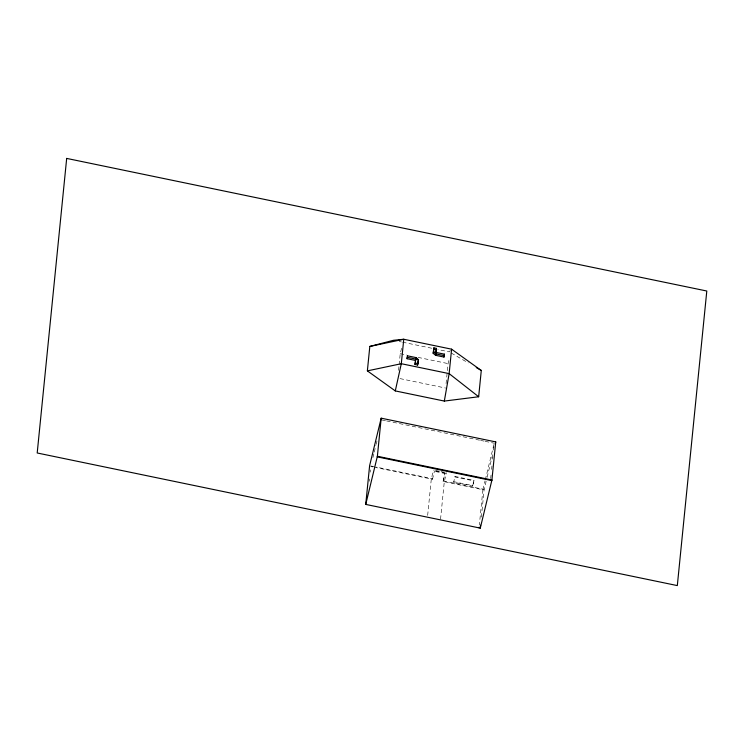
<?xml version="1.0" encoding="UTF-8"?>
<svg xmlns="http://www.w3.org/2000/svg" width="744" height="744" viewBox="0 0 744 744"><rect width="100%" height="100%" fill="white"/><g stroke="black" fill="none" stroke-linecap="round" stroke-linejoin="round"><path stroke-width="0.56" stroke-dasharray="3.72 2.79" d="M369.275 481.266L369.508 478.987M370.187 472.161L370.419 469.883M398.57 370.363L399.017 365.918M399.128 364.802L400.235 353.688L401.862 347.029M427.661 515.425L431.306 479.015L433.501 470.022M374.12 467.167L432.515 479.266L432.571 478.736L376.352 467.093M445.024 473.51L445.079 472.979L434.505 470.794L434.45 471.315L445.024 473.51L443.089 481.452L482.893 489.701L479.359 524.976M446.075 383.606L448.074 363.602L449.153 359.157M443.089 481.452L445.079 472.979M440.541 519.256L444.298 481.703L446.484 472.719M453.663 482.186L453.719 481.666L472.738 485.599L472.682 486.13L453.663 482.186L454.984 476.448L474.012 480.392L472.682 486.13M454.984 476.448L454.937 476.969L473.956 480.912M481.377 517.117L484.149 489.422L486.846 478.373M490.687 478.494L491.031 475.081M491.598 469.39L491.942 465.977M492.621 459.15L492.854 456.872M493.532 450.046L493.876 446.633M372.921 457.616L374 453.189M374.269 452.082L375.887 445.442M376.157 444.335L376.966 441.015M432.515 479.266L434.505 470.794M472.738 485.599L474.012 480.392M482.893 489.701L485.051 480.847M485.321 479.741L493.951 444.326M487.115 477.267L492.77 454.063M450.408 350.508L449.218 351.847L437.844 349.494M399.156 341.477L401.435 341.952M402.569 342.184L432.152 348.313M400.235 353.688L406.912 355.074M418.035 357.38L448.074 363.602M400.021 378.603L445.628 388.052M382.091 419.988L385.485 420.695M386.62 420.927L479.499 440.169M480.624 440.402L484.028 441.108M485.162 441.341L494.221 443.219M435.659 470.478L439.992 471.371M441.071 471.594L444.317 472.263M370.726 465.93L375.227 466.86M443.136 480.931L484.149 489.422M370.763 466.469L373.004 466.934M451.227 353.009L468.264 362.914"/><path stroke-width="1.12" d="M444.308 355.669L435.928 353.93L436.486 348.406L433.892 347.876L433.492 351.912L444.456 354.181L443.973 357.055L435.593 355.316L436.077 352.451M367.369 370.875L369.815 346.444L393.464 340.296L403.76 339.264L451.589 349.178L481.284 370.475L478.662 396.757L444.326 401.072L395.287 390.916L367.369 370.875L401.304 363.714L449.144 373.627L478.662 396.757M365.732 504.404L377.375 456.249L491.924 479.982L480.271 528.128L365.732 504.404L369.61 465.698L381.188 418.175L495.736 441.899L491.858 480.605L377.32 456.881L381.188 418.175M415.44 360.44L407.061 358.71L407.545 355.837L415.924 357.576L418.361 359.603L417.626 365.025L415.031 364.486L415.775 359.064M407.061 358.71L407.545 355.837M415.031 364.486L415.924 357.576M417.626 365.025L418.361 359.603L407.396 357.325M435.593 355.316L433.157 353.288L433.892 347.876M435.844 352.814L436.486 348.406M443.973 357.055L444.456 354.181M451.589 349.178L449.144 373.627L444.326 401.072M479.071 527.877L479.136 527.245M480.271 528.128L480.568 525.19M395.287 390.916L401.304 363.714L403.76 339.264L369.815 346.444M433.157 353.288L433.492 351.912L435.928 353.93M495.197 444.112L495.736 441.899M433.557 349.243L436.142 349.782M415.366 363.109L417.961 363.649M476.281 367.564L481.284 370.475M66.681 158.407L37.2 452.984L677.319 585.593L706.8 291.016L66.681 158.407"/></g></svg>
